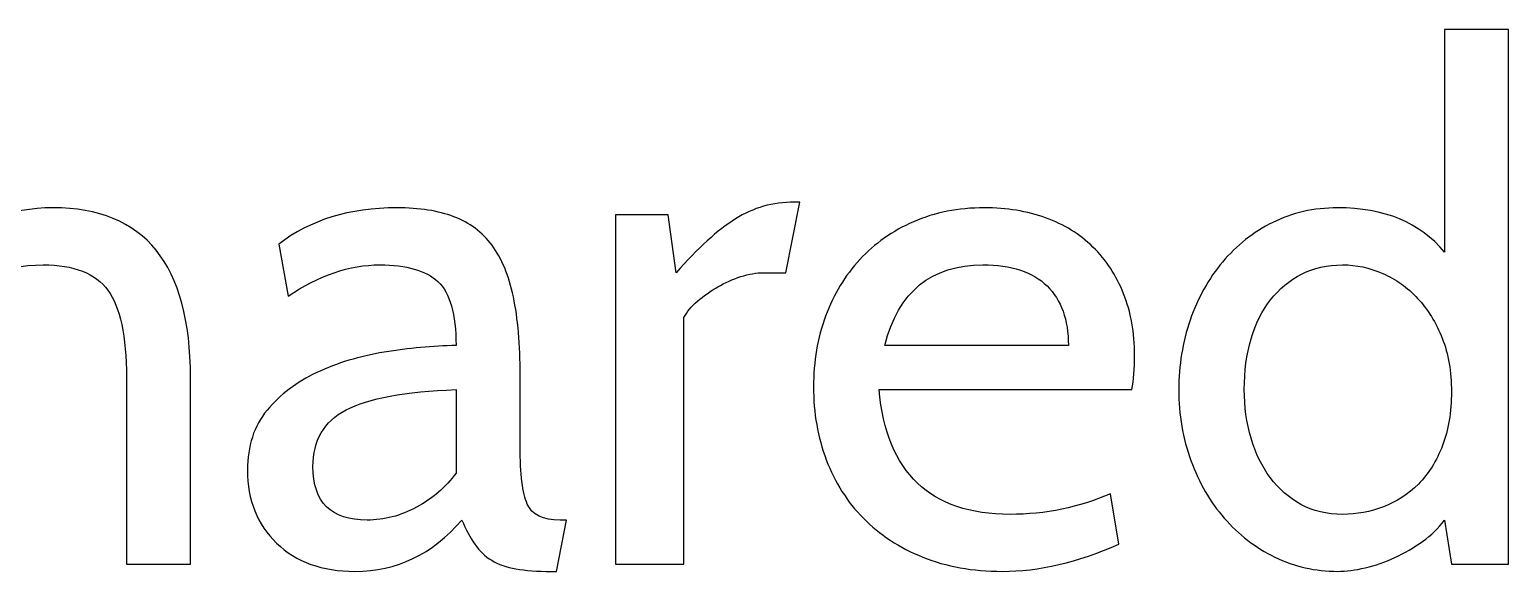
# Model space of a CAD drawing. Header units: centimetres. Extents: x -24 to 24.1, y -20.7 to 0.5.
# Drawn here: x 11.129 to 12.887, y -1.561 to -0.917 of the extents above; entities that cross this region are included whole.
import ezdxf

# ---------------------------------------------------------------- set-up
doc = ezdxf.new("R2010")
doc.units = ezdxf.units.CM
doc.header["$MEASUREMENT"] = 0
doc.layers.add('Layer 1', color=7, linetype='Continuous')

msp = doc.modelspace()

# ---------------------------------------------------------------- linework, layer by layer
at = {"layer": 'Layer 1', "color": 250}
for points, knots in [([(11.32016, -1.55234), (11.32016, -1.55234), (11.24396, -1.55234), (11.24396, -1.55234), (11.24396, -1.55234), (11.24396, -1.55234), (11.24396, -1.33051), (11.24396, -1.33051), (11.24396, -1.33051), (11.24396, -1.28141), (11.23662, -1.24683), (11.22195, -1.2268), (11.22195, -1.2268), (11.20727, -1.20676), (11.18159, -1.19674), (11.1449, -1.19674), (11.1449, -1.19674), (11.09523, -1.19674), (11.05911, -1.2148), (11.03653, -1.25093), (11.03653, -1.25093), (11.03653, -1.25093), (11.03653, -1.55234), (11.03653, -1.55234), (11.03653, -1.55234), (11.03653, -1.55234), (10.95948, -1.55234), (10.95948, -1.55234), (10.95948, -1.55234), (10.95948, -1.55234), (10.95948, -0.91734), (10.95948, -0.91734), (10.95948, -0.91734), (10.95948, -0.91734), (11.03653, -0.91734), (11.03653, -0.91734), (11.03653, -0.91734), (11.03653, -0.91734), (11.03653, -1.18235), (11.03653, -1.18235), (11.03653, -1.18235), (11.06419, -1.14679), (11.10426, -1.129), (11.15675, -1.129), (11.15675, -1.129), (11.26569, -1.129), (11.32016, -1.19617), (11.32016, -1.33051), (11.32016, -1.33051), (11.32016, -1.33051), (11.32016, -1.55234), (11.32016, -1.55234)], [0, 0, 0, 0, 0.0714286, 0.0714286, 0.0714286, 0.0714286, 0.1428571, 0.1428571, 0.1428571, 0.1428572, 0.2142857, 0.2142857, 0.2142857, 0.2142857, 0.2857143, 0.2857143, 0.2857143, 0.2857143, 0.3571429, 0.3571429, 0.3571429, 0.3571429, 0.4285714, 0.4285714, 0.4285714, 0.4285714, 0.5, 0.5, 0.5, 0.5, 0.5714286, 0.5714286, 0.5714286, 0.5714286, 0.6428571, 0.6428571, 0.6428571, 0.6428572, 0.7142857, 0.7142857, 0.7142857, 0.7142857, 0.7857143, 0.7857143, 0.7857143, 0.7857143, 0.8571429, 0.8571429, 0.8571429, 0.8571429, 1, 1, 1, 1]), ([(12.88735, -1.55234), (12.88735, -1.55234), (12.81962, -1.55234), (12.81962, -1.55234), (12.81962, -1.55234), (12.81962, -1.55234), (12.81115, -1.49985), (12.81115, -1.49985), (12.81115, -1.49985), (12.80438, -1.50944), (12.79577, -1.51791), (12.78533, -1.52525), (12.78533, -1.52525), (12.77489, -1.53258), (12.76388, -1.53893), (12.75231, -1.5443), (12.75231, -1.5443), (12.74074, -1.54966), (12.72902, -1.55375), (12.71717, -1.55657), (12.71717, -1.55657), (12.70532, -1.5594), (12.69431, -1.56081), (12.68415, -1.56081), (12.68415, -1.56081), (12.65762, -1.56081), (12.63279, -1.55516), (12.60964, -1.54387), (12.60964, -1.54387), (12.5865, -1.53258), (12.56646, -1.5172), (12.54953, -1.49773), (12.54953, -1.49773), (12.5326, -1.47826), (12.51933, -1.4554), (12.50974, -1.42915), (12.50974, -1.42915), (12.50014, -1.4029), (12.49534, -1.37482), (12.49534, -1.34491), (12.49534, -1.34491), (12.49534, -1.31612), (12.49986, -1.2886), (12.50889, -1.26236), (12.50889, -1.26236), (12.51792, -1.23611), (12.53076, -1.21311), (12.54741, -1.19335), (12.54741, -1.19335), (12.56406, -1.1736), (12.58396, -1.15793), (12.6071, -1.14636), (12.6071, -1.14636), (12.63025, -1.13479), (12.65593, -1.129), (12.68415, -1.129), (12.68415, -1.129), (12.74003, -1.129), (12.78236, -1.1465), (12.81115, -1.1815), (12.81115, -1.1815), (12.81115, -1.1815), (12.81115, -0.91734), (12.81115, -0.91734), (12.81115, -0.91734), (12.81115, -0.91734), (12.88735, -0.91734), (12.88735, -0.91734), (12.88735, -0.91734), (12.88735, -0.91734), (12.88735, -1.55234), (12.88735, -1.55234)], [0, 0, 0, 0, 0.0526316, 0.0526316, 0.0526316, 0.0526316, 0.1052632, 0.1052632, 0.1052632, 0.1052632, 0.1578947, 0.1578947, 0.1578947, 0.1578947, 0.2105263, 0.2105263, 0.2105263, 0.2105263, 0.2631579, 0.2631579, 0.2631579, 0.2631579, 0.3157895, 0.3157895, 0.3157895, 0.3157895, 0.3684211, 0.3684211, 0.3684211, 0.3684211, 0.4210526, 0.4210526, 0.4210526, 0.4210526, 0.4736842, 0.4736842, 0.4736842, 0.4736842, 0.5263158, 0.5263158, 0.5263158, 0.5263158, 0.5789474, 0.5789474, 0.5789474, 0.5789474, 0.6315789, 0.6315789, 0.6315789, 0.631579, 0.6842105, 0.6842105, 0.6842105, 0.6842105, 0.7368421, 0.7368421, 0.7368421, 0.7368421, 0.7894737, 0.7894737, 0.7894737, 0.7894737, 0.8421053, 0.8421053, 0.8421053, 0.8421053, 0.8947368, 0.8947368, 0.8947368, 0.8947369, 1, 1, 1, 1]), ([(12.04491, -1.12223), (12.04491, -1.12223), (12.02798, -1.20605), (12.02798, -1.20605), (12.02798, -1.20605), (12.02798, -1.20605), (12.00173, -1.20605), (12.00173, -1.20605), (12.00173, -1.20605), (11.99327, -1.20605), (11.98424, -1.2076), (11.97464, -1.21071), (11.97464, -1.21071), (11.96505, -1.21381), (11.95587, -1.21791), (11.94712, -1.22299), (11.94712, -1.22299), (11.93838, -1.22807), (11.93033, -1.23371), (11.92299, -1.23992), (11.92299, -1.23992), (11.91566, -1.24613), (11.91029, -1.25262), (11.90691, -1.25939), (11.90691, -1.25939), (11.90691, -1.25939), (11.90691, -1.55234), (11.90691, -1.55234), (11.90691, -1.55234), (11.90691, -1.55234), (11.82563, -1.55234), (11.82563, -1.55234), (11.82563, -1.55234), (11.82563, -1.55234), (11.82563, -1.13747), (11.82563, -1.13747), (11.82563, -1.13747), (11.82563, -1.13747), (11.88828, -1.13747), (11.88828, -1.13747), (11.88828, -1.13747), (11.88828, -1.13747), (11.89759, -1.20605), (11.89759, -1.20605), (11.89759, -1.20605), (11.92356, -1.1767), (11.94712, -1.15539), (11.96829, -1.14213), (11.96829, -1.14213), (11.98946, -1.12886), (12.01274, -1.12223), (12.03814, -1.12223), (12.03814, -1.12223), (12.03814, -1.12223), (12.04491, -1.12223), (12.04491, -1.12223)], [0, 0, 0, 0, 0.0666667, 0.0666667, 0.0666667, 0.0666667, 0.1333333, 0.1333333, 0.1333333, 0.1333333, 0.2, 0.2, 0.2, 0.2, 0.2666667, 0.2666667, 0.2666667, 0.2666667, 0.3333333, 0.3333333, 0.3333333, 0.3333333, 0.4, 0.4, 0.4, 0.4, 0.4666667, 0.4666667, 0.4666667, 0.4666667, 0.5333333, 0.5333333, 0.5333333, 0.5333333, 0.6, 0.6, 0.6, 0.6, 0.6666667, 0.6666667, 0.6666667, 0.6666667, 0.7333333, 0.7333333, 0.7333333, 0.7333333, 0.8, 0.8, 0.8, 0.8, 0.8666667, 0.8666667, 0.8666667, 0.8666667, 1, 1, 1, 1]), ([(11.76721, -1.49985), (11.76721, -1.49985), (11.75535, -1.56081), (11.75535, -1.56081), (11.75535, -1.56081), (11.75535, -1.56081), (11.74943, -1.56081), (11.74943, -1.56081), (11.74943, -1.56081), (11.73249, -1.56081), (11.71838, -1.55982), (11.70709, -1.55784), (11.70709, -1.55784), (11.69581, -1.55587), (11.68621, -1.55248), (11.67831, -1.54768), (11.67831, -1.54768), (11.67041, -1.54289), (11.66377, -1.53654), (11.65841, -1.52863), (11.65841, -1.52863), (11.65305, -1.52073), (11.64783, -1.51114), (11.64275, -1.49985), (11.64275, -1.49985), (11.60775, -1.54049), (11.56542, -1.56081), (11.51575, -1.56081), (11.51575, -1.56081), (11.4768, -1.56081), (11.44576, -1.54966), (11.42261, -1.52736), (11.42261, -1.52736), (11.39947, -1.50507), (11.3879, -1.47614), (11.3879, -1.44058), (11.3879, -1.44058), (11.3879, -1.41179), (11.39566, -1.38809), (11.41118, -1.36946), (11.41118, -1.36946), (11.42671, -1.35083), (11.44646, -1.33587), (11.47045, -1.32459), (11.47045, -1.32459), (11.49444, -1.3133), (11.52111, -1.30525), (11.55046, -1.30046), (11.55046, -1.30046), (11.57981, -1.29566), (11.60832, -1.29298), (11.63597, -1.29241), (11.63597, -1.29241), (11.63597, -1.25516), (11.62878, -1.2299), (11.61438, -1.21664), (11.61438, -1.21664), (11.59999, -1.20337), (11.57699, -1.19674), (11.54538, -1.19674), (11.54538, -1.19674), (11.50926, -1.19674), (11.47285, -1.20916), (11.43616, -1.23399), (11.43616, -1.23399), (11.43616, -1.23399), (11.42515, -1.17219), (11.42515, -1.17219), (11.42515, -1.17219), (11.46241, -1.1434), (11.50926, -1.129), (11.5657, -1.129), (11.5657, -1.129), (11.59223, -1.129), (11.61481, -1.13253), (11.63343, -1.13959), (11.63343, -1.13959), (11.65206, -1.14664), (11.66716, -1.15793), (11.67873, -1.17346), (11.67873, -1.17346), (11.6903, -1.18898), (11.69877, -1.20944), (11.70413, -1.23484), (11.70413, -1.23484), (11.70949, -1.26024), (11.71217, -1.29128), (11.71217, -1.32797), (11.71217, -1.32797), (11.71217, -1.32797), (11.71217, -1.41264), (11.71217, -1.41264), (11.71217, -1.41264), (11.71217, -1.44538), (11.715, -1.4681), (11.72064, -1.4808), (11.72064, -1.4808), (11.72629, -1.4935), (11.73927, -1.49985), (11.75959, -1.49985), (11.75959, -1.49985), (11.75959, -1.49985), (11.76721, -1.49985), (11.76721, -1.49985)], [0, 0, 0, 0, 0.037037, 0.037037, 0.037037, 0.037037, 0.0740741, 0.0740741, 0.0740741, 0.0740741, 0.1111111, 0.1111111, 0.1111111, 0.1111111, 0.1481481, 0.1481481, 0.1481481, 0.1481482, 0.1851852, 0.1851852, 0.1851852, 0.1851852, 0.2222222, 0.2222222, 0.2222222, 0.2222222, 0.2592593, 0.2592593, 0.2592593, 0.2592593, 0.2962963, 0.2962963, 0.2962963, 0.2962963, 0.3333333, 0.3333333, 0.3333333, 0.3333333, 0.3703704, 0.3703704, 0.3703704, 0.3703704, 0.4074074, 0.4074074, 0.4074074, 0.4074074, 0.4444444, 0.4444444, 0.4444444, 0.4444445, 0.4814815, 0.4814815, 0.4814815, 0.4814815, 0.5185185, 0.5185185, 0.5185185, 0.5185185, 0.5555556, 0.5555556, 0.5555556, 0.5555556, 0.5925926, 0.5925926, 0.5925926, 0.5925926, 0.6296296, 0.6296296, 0.6296296, 0.6296296, 0.6666667, 0.6666667, 0.6666667, 0.6666667, 0.7037037, 0.7037037, 0.7037037, 0.7037037, 0.7407407, 0.7407407, 0.7407407, 0.7407408, 0.7777778, 0.7777778, 0.7777778, 0.7777778, 0.8148148, 0.8148148, 0.8148148, 0.8148148, 0.8518519, 0.8518519, 0.8518519, 0.8518519, 0.8888889, 0.8888889, 0.8888889, 0.8888889, 0.9259259, 0.9259259, 0.9259259, 0.9259259, 1, 1, 1, 1]), ([(12.43946, -1.34491), (12.43946, -1.34491), (12.13889, -1.34491), (12.13889, -1.34491), (12.13889, -1.34491), (12.14792, -1.44368), (12.19985, -1.49307), (12.29468, -1.49307), (12.29468, -1.49307), (12.33701, -1.49307), (12.3768, -1.48489), (12.41406, -1.46852), (12.41406, -1.46852), (12.41406, -1.46852), (12.42422, -1.52863), (12.42422, -1.52863), (12.42422, -1.52863), (12.37511, -1.55008), (12.32883, -1.56081), (12.28536, -1.56081), (12.28536, -1.56081), (12.25037, -1.56081), (12.2189, -1.55516), (12.19096, -1.54387), (12.19096, -1.54387), (12.16302, -1.53258), (12.13945, -1.5172), (12.12026, -1.49773), (12.12026, -1.49773), (12.10107, -1.47826), (12.0864, -1.45511), (12.07624, -1.4283), (12.07624, -1.4283), (12.06608, -1.40149), (12.061, -1.37256), (12.061, -1.34152), (12.061, -1.34152), (12.061, -1.3116), (12.06579, -1.28366), (12.07539, -1.2577), (12.07539, -1.2577), (12.08499, -1.23173), (12.09853, -1.2093), (12.11603, -1.19039), (12.11603, -1.19039), (12.13353, -1.17148), (12.15484, -1.15652), (12.17995, -1.14552), (12.17995, -1.14552), (12.20507, -1.13451), (12.23315, -1.129), (12.2642, -1.129), (12.2642, -1.129), (12.29073, -1.129), (12.315, -1.13296), (12.33701, -1.14086), (12.33701, -1.14086), (12.35902, -1.14876), (12.37779, -1.16033), (12.39331, -1.17557), (12.39331, -1.17557), (12.40884, -1.19081), (12.42097, -1.2093), (12.42972, -1.23103), (12.42972, -1.23103), (12.43847, -1.25276), (12.44284, -1.27717), (12.44284, -1.30427), (12.44284, -1.30427), (12.44284, -1.32007), (12.44172, -1.33362), (12.43946, -1.34491)], [0, 0, 0, 0, 0.0526316, 0.0526316, 0.0526316, 0.0526316, 0.1052632, 0.1052632, 0.1052632, 0.1052632, 0.1578947, 0.1578947, 0.1578947, 0.1578947, 0.2105263, 0.2105263, 0.2105263, 0.2105263, 0.2631579, 0.2631579, 0.2631579, 0.2631579, 0.3157895, 0.3157895, 0.3157895, 0.3157895, 0.3684211, 0.3684211, 0.3684211, 0.3684211, 0.4210526, 0.4210526, 0.4210526, 0.4210526, 0.4736842, 0.4736842, 0.4736842, 0.4736842, 0.5263158, 0.5263158, 0.5263158, 0.5263158, 0.5789474, 0.5789474, 0.5789474, 0.5789474, 0.6315789, 0.6315789, 0.6315789, 0.631579, 0.6842105, 0.6842105, 0.6842105, 0.6842105, 0.7368421, 0.7368421, 0.7368421, 0.7368421, 0.7894737, 0.7894737, 0.7894737, 0.7894737, 0.8421053, 0.8421053, 0.8421053, 0.8421053, 0.8947368, 0.8947368, 0.8947368, 0.8947369, 1, 1, 1, 1]), ([(12.2625, -1.19674), (12.20098, -1.19674), (12.16203, -1.22863), (12.14566, -1.29241), (12.14566, -1.29241), (12.14566, -1.29241), (12.3641, -1.29241), (12.3641, -1.29241), (12.3641, -1.29241), (12.3641, -1.26193), (12.35564, -1.23837), (12.3387, -1.22172), (12.3387, -1.22172), (12.32177, -1.20506), (12.29637, -1.19674), (12.2625, -1.19674)], [0, 0, 0, 0, 0.2, 0.2, 0.2, 0.2, 0.4, 0.4, 0.4, 0.4, 0.6, 0.6, 0.6, 0.6, 1, 1, 1, 1]), ([(12.69008, -1.19674), (12.67202, -1.19674), (12.65579, -1.20041), (12.64139, -1.20775), (12.64139, -1.20775), (12.627, -1.21508), (12.61472, -1.22524), (12.60456, -1.23823), (12.60456, -1.23823), (12.5944, -1.25121), (12.58664, -1.26673), (12.58128, -1.28479), (12.58128, -1.28479), (12.57592, -1.30285), (12.57324, -1.32289), (12.57324, -1.34491), (12.57324, -1.34491), (12.57324, -1.36523), (12.57592, -1.38442), (12.58128, -1.40248), (12.58128, -1.40248), (12.58664, -1.42054), (12.59426, -1.43621), (12.60414, -1.44947), (12.60414, -1.44947), (12.61402, -1.46273), (12.62615, -1.47332), (12.64055, -1.48122), (12.64055, -1.48122), (12.65494, -1.48912), (12.67145, -1.49307), (12.69008, -1.49307), (12.69008, -1.49307), (12.70701, -1.49307), (12.72324, -1.49011), (12.73876, -1.48418), (12.73876, -1.48418), (12.75428, -1.47826), (12.76811, -1.46923), (12.78025, -1.45709), (12.78025, -1.45709), (12.79238, -1.44495), (12.80198, -1.42971), (12.80903, -1.41137), (12.80903, -1.41137), (12.81609, -1.39302), (12.81962, -1.37172), (12.81962, -1.34745), (12.81962, -1.34745), (12.81962, -1.32374), (12.81595, -1.30257), (12.80861, -1.28395), (12.80861, -1.28395), (12.80127, -1.26532), (12.79154, -1.24951), (12.7794, -1.23653), (12.7794, -1.23653), (12.76727, -1.22355), (12.75344, -1.21367), (12.73791, -1.2069), (12.73791, -1.2069), (12.72239, -1.20013), (12.70645, -1.19674), (12.69008, -1.19674)], [0, 0, 0, 0, 0.0588235, 0.0588235, 0.0588235, 0.0588235, 0.1176471, 0.1176471, 0.1176471, 0.1176471, 0.1764706, 0.1764706, 0.1764706, 0.1764706, 0.2352941, 0.2352941, 0.2352941, 0.2352941, 0.2941176, 0.2941176, 0.2941176, 0.2941177, 0.3529412, 0.3529412, 0.3529412, 0.3529412, 0.4117647, 0.4117647, 0.4117647, 0.4117647, 0.4705882, 0.4705882, 0.4705882, 0.4705882, 0.5294118, 0.5294118, 0.5294118, 0.5294118, 0.5882353, 0.5882353, 0.5882353, 0.5882353, 0.6470588, 0.6470588, 0.6470588, 0.6470588, 0.7058824, 0.7058824, 0.7058824, 0.7058824, 0.7647059, 0.7647059, 0.7647059, 0.7647059, 0.8235294, 0.8235294, 0.8235294, 0.8235294, 0.8823529, 0.8823529, 0.8823529, 0.882353, 1, 1, 1, 1]), ([(11.63597, -1.44397), (11.63597, -1.44397), (11.63597, -1.34491), (11.63597, -1.34491), (11.63597, -1.34491), (11.57501, -1.34716), (11.53141, -1.35521), (11.50516, -1.36904), (11.50516, -1.36904), (11.47892, -1.38286), (11.46579, -1.4053), (11.46579, -1.43635), (11.46579, -1.43635), (11.46579, -1.47868), (11.48724, -1.49985), (11.53014, -1.49985), (11.53014, -1.49985), (11.55046, -1.49985), (11.57008, -1.49477), (11.58898, -1.48461), (11.58898, -1.48461), (11.60789, -1.47445), (11.62356, -1.4609), (11.63597, -1.44397)], [0, 0, 0, 0, 0.1428571, 0.1428571, 0.1428571, 0.1428572, 0.2857143, 0.2857143, 0.2857143, 0.2857143, 0.4285714, 0.4285714, 0.4285714, 0.4285714, 0.5714286, 0.5714286, 0.5714286, 0.5714286, 0.7142857, 0.7142857, 0.7142857, 0.7142857, 1, 1, 1, 1])]:
    msp.add_open_spline(points, degree=3, knots=knots, dxfattribs=at)

doc.saveas('drawing.dxf')
